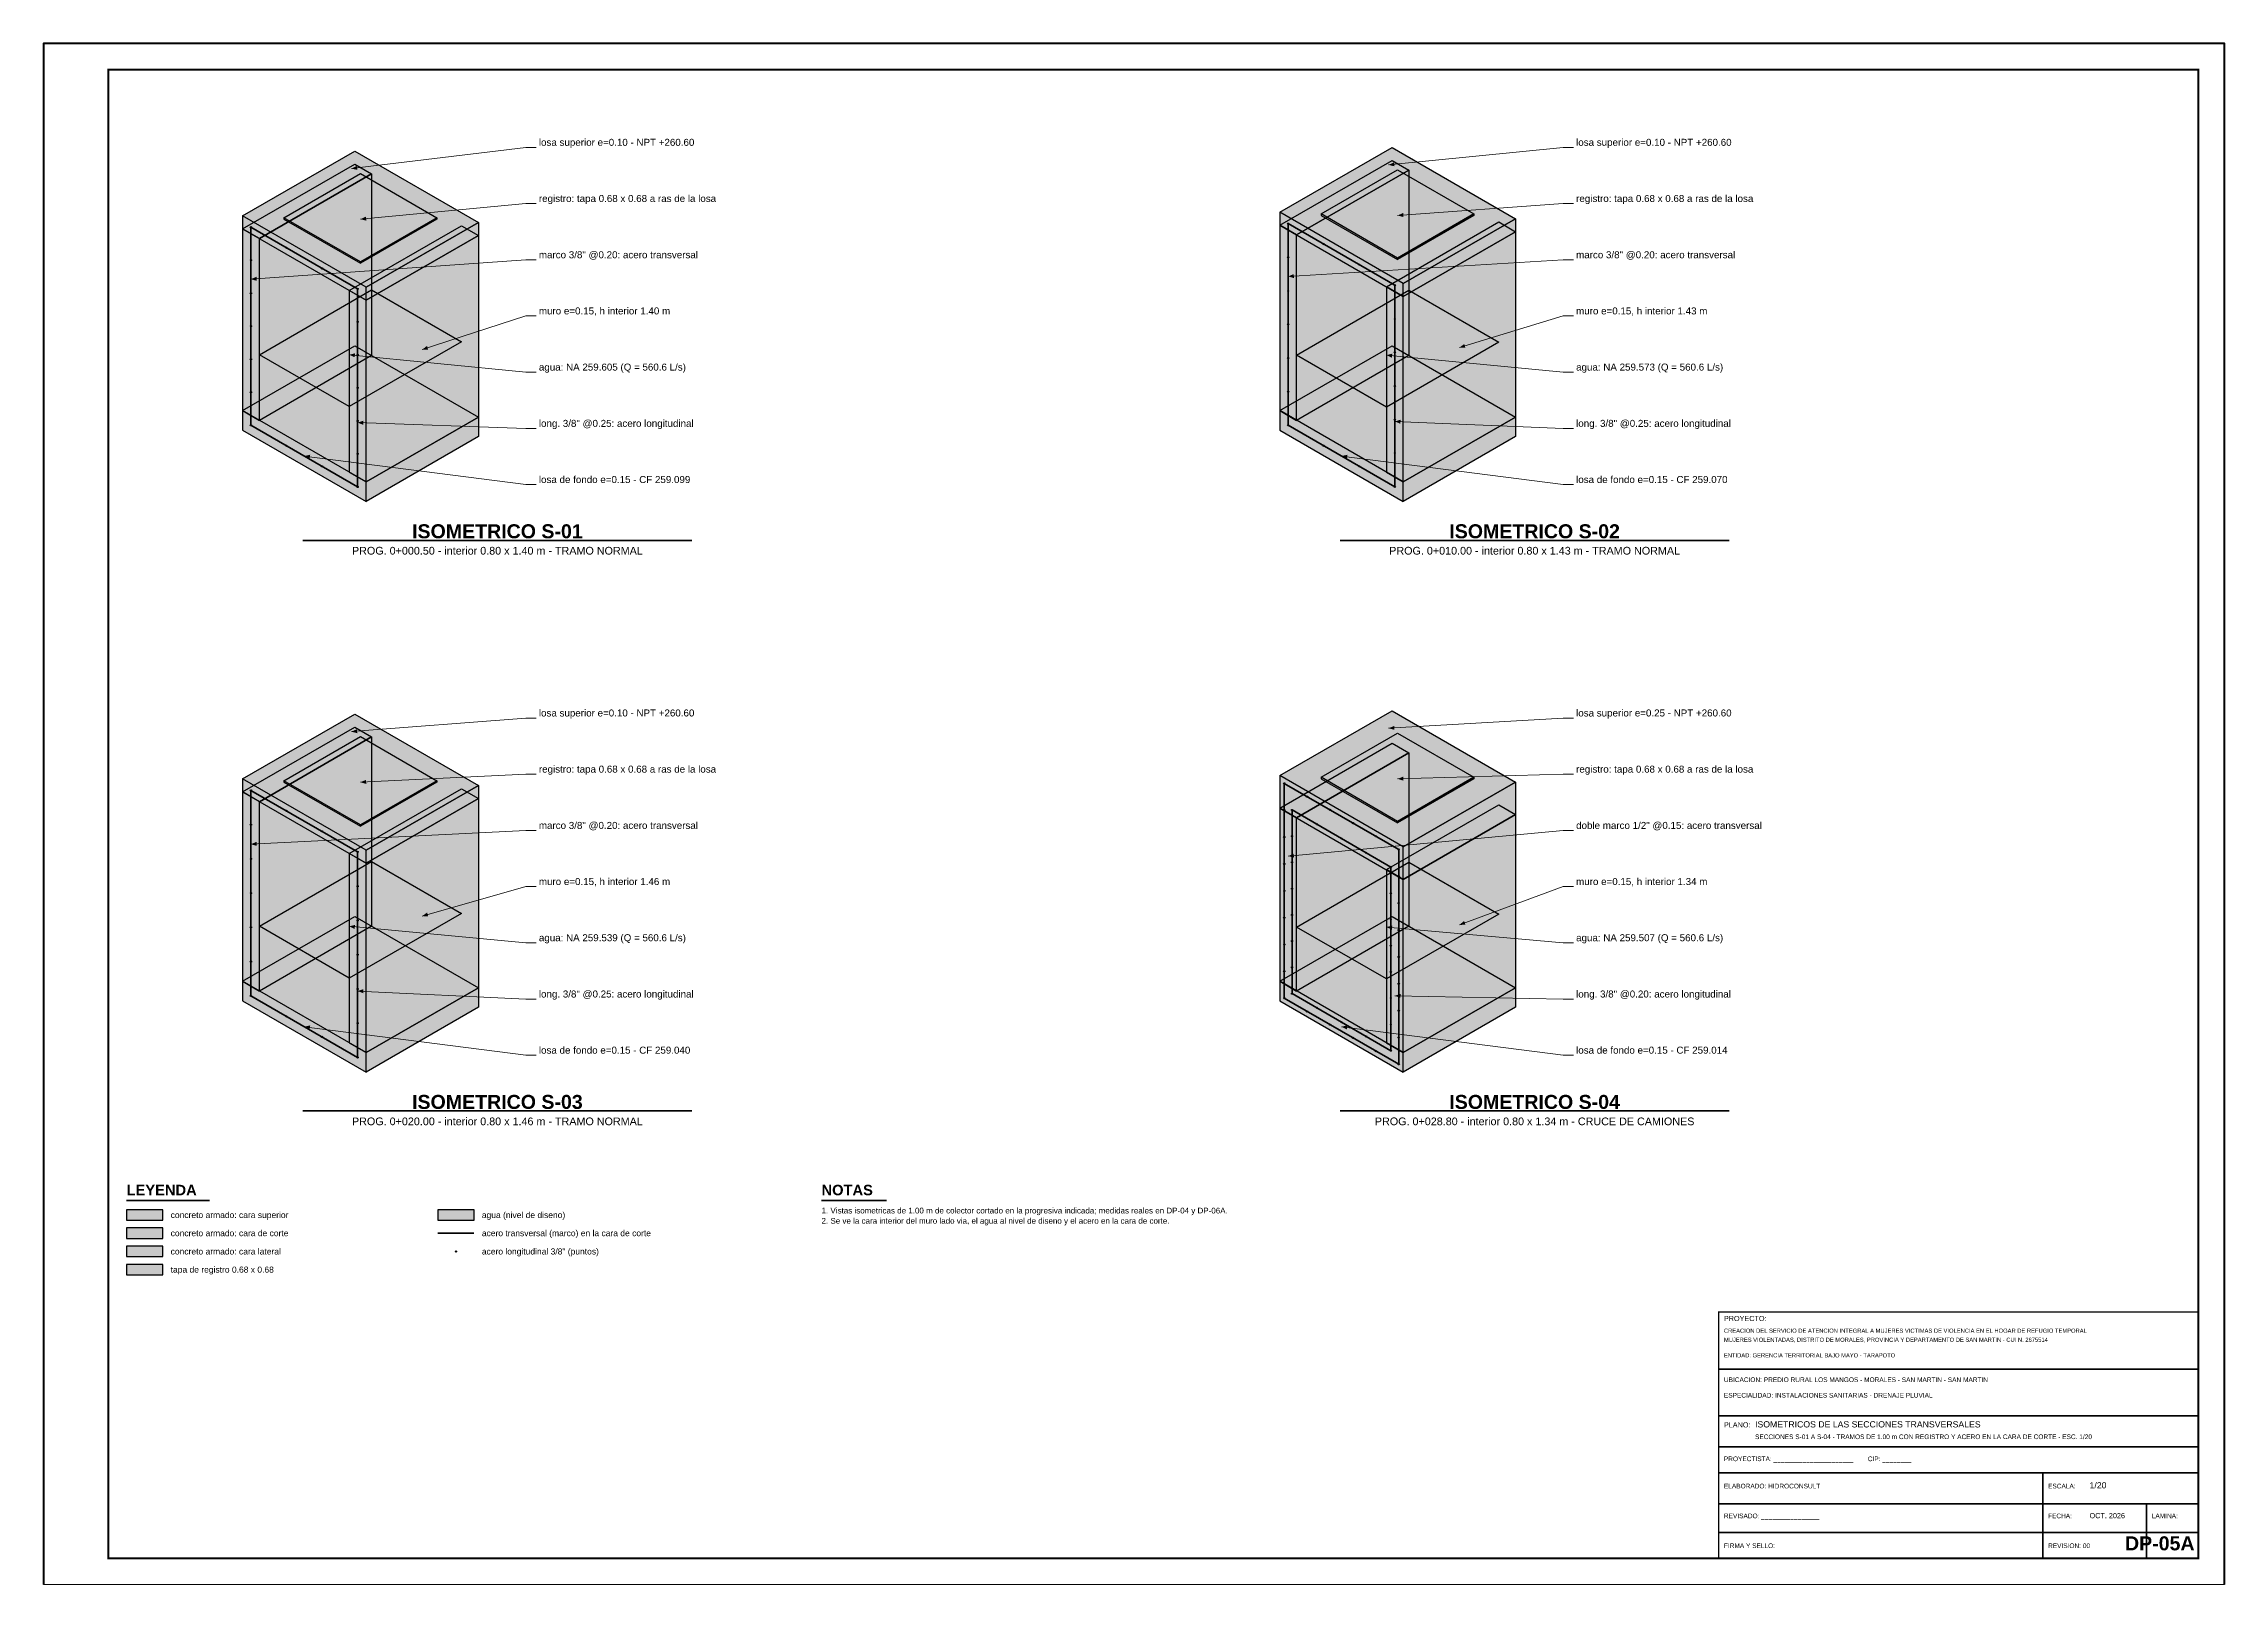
# Paper-space layout 'DP-05A' of a CAD drawing. Header units: metres, sheet in millimetres. Extents: x 0 to 841, y 0 to 594.
# The model-space entities are those that its viewports show. They can reach past a viewport. Long polylines and large blocks are cut down to what shows.
import ezdxf
from ezdxf.enums import TextEntityAlignment as Align

# ---------------------------------------------------------------- set-up
doc = ezdxf.new("R2010")
doc.units = ezdxf.units.M
doc.header["$LTSCALE"] = 0.25
for name, color, linetype, lineweight in [('ACERO', 1, 'CONTINUOUS', 35), ('LLAMADAS', 30, 'CONTINUOUS', 18), ('MARCO', 7, 'CONTINUOUS', 50), ('ROTULO', 7, 'CONTINUOUS', 35), ('TITULOS', 160, 'CONTINUOUS', 35)]:
    doc.layers.add(name, color=color, linetype=linetype, lineweight=lineweight)
for name, color, linetype in [('ACERO-PUNTOS', 5, 'CONTINUOUS'), ('ISO-ARISTAS', 8, 'CONTINUOUS'), ('LEYENDA', 7, 'CONTINUOUS'), ('ROTULO-TEXTO', 7, 'CONTINUOUS'), ('TEXTOS', 7, 'CONTINUOUS'), ('TEXTOS-NOTAS', 7, 'CONTINUOUS')]:
    doc.layers.add(name, color=color, linetype=linetype)
for name, color, linetype, true_color in [('ISO-AGUA', 150, 'CONTINUOUS', 0x82bef0), ('ISO-CONCRETO-LAT1', 253, 'CONTINUOUS', 0xcecece), ('ISO-CONCRETO-LAT2', 252, 'CONTINUOUS', 0xb2b2b2), ('ISO-CONCRETO-SUP', 254, 'CONTINUOUS', 0xe8e8e8), ('ISO-TAPA', 255, 'CONTINUOUS', 0xf8f4e6)]:
    doc.layers.add(name, color=color, linetype=linetype, true_color=true_color)
doc.styles.get("Standard").update_dxf_attribs({"font": 'arial.ttf'})
doc.styles.add('TITULOS', font='arialbd.ttf')

# ---------------------------------------------------------------- blocks, each defined once
blk = doc.blocks.new('ACERO-38')
at = {"layer": 'ACERO-PUNTOS'}
h = blk.add_hatch(color=5, dxfattribs=at)
h.dxf.hatch_style = 1
h.paths.add_polyline_path([(-0.00475, 0, 1), (0.00475, 0, 1)])
at = {"layer": 'ACERO-PUNTOS', "color": 5}
blk.add_circle((0, 0), 0.00475, dxfattribs=at)

msp = doc.modelspace()

# ---------------------------------------------------------------- hatches: boundary and pattern name
at = {"layer": 'ISO-AGUA', "true_color": 0x82bef0}
h = msp.add_hatch(color=7, dxfattribs=at)
h.dxf.hatch_style = 1
h.paths.add_polyline_path([(349114.02, 9281642.598), (349114.3, 9281642.598), (349114.3, 9281642.678), (349114.02, 9281642.678)])
at = {"layer": 'ISO-CONCRETO-LAT1', "true_color": 0xcecece}
h = msp.add_hatch(color=7, dxfattribs=at)
h.dxf.hatch_style = 1
h.paths.add_polyline_path([(349111.62, 9281642.458), (349111.9, 9281642.458), (349111.9, 9281642.538), (349111.62, 9281642.538)])
at = {"layer": 'ISO-CONCRETO-LAT2', "true_color": 0xb2b2b2}
h = msp.add_hatch(color=7, dxfattribs=at)
h.dxf.hatch_style = 1
h.paths.add_polyline_path([(349111.62, 9281642.317), (349111.9, 9281642.317), (349111.9, 9281642.397), (349111.62, 9281642.397)])
at = {"layer": 'ISO-CONCRETO-SUP', "true_color": 0xe8e8e8}
h = msp.add_hatch(color=7, dxfattribs=at)
h.dxf.hatch_style = 1
h.paths.add_polyline_path([(349111.62, 9281642.598), (349111.9, 9281642.598), (349111.9, 9281642.678), (349111.62, 9281642.678)])
at = {"layer": 'ISO-TAPA', "true_color": 0xf8f4e6}
h = msp.add_hatch(color=7, dxfattribs=at)
h.dxf.hatch_style = 1
h.paths.add_polyline_path([(349111.62, 9281642.177), (349111.9, 9281642.177), (349111.9, 9281642.257), (349111.62, 9281642.257)])

# ---------------------------------------------------------------- linework, layer by layer
at = {"layer": 'ACERO'}
for points in [[(349112.579, 9281648.727), (349113.402, 9281648.252), (349113.402, 9281649.779), (349112.579, 9281650.254)], [(349120.579, 9281648.727), (349121.402, 9281648.252), (349121.402, 9281649.807), (349120.579, 9281650.282)], [(349112.579, 9281644.327), (349113.402, 9281643.852), (349113.402, 9281645.438), (349112.579, 9281645.912)], [(349120.549, 9281644.31), (349121.432, 9281643.8), (349121.432, 9281645.456), (349120.549, 9281645.966)], [(349120.609, 9281644.345), (349121.371, 9281643.905), (349121.371, 9281645.321), (349120.609, 9281645.761)]]:
    msp.add_lwpolyline(points, close=True, dxfattribs=at)
at = {"layer": 'ACERO', "const_width": 0.014}
msp.add_lwpolyline([(349114.02, 9281642.498), (349114.3, 9281642.498)], dxfattribs=at)
at = {"layer": 'ISO-AGUA'}
msp.add_lwpolyline([(349114.02, 9281642.598), (349114.3, 9281642.598), (349114.3, 9281642.678), (349114.02, 9281642.678)], close=True, dxfattribs=at)
at = {"layer": 'ISO-AGUA', "true_color": 0x82bef0}
for points in [[(349113.51, 9281649.771), (349114.203, 9281649.371), (349112.644, 9281649.271), (349113.337, 9281648.871)], [(349121.51, 9281649.768), (349122.203, 9281649.368), (349120.644, 9281649.268), (349121.337, 9281648.868)], [(349113.51, 9281645.364), (349114.203, 9281644.964), (349112.644, 9281644.864), (349113.337, 9281644.464)], [(349121.51, 9281645.358), (349122.203, 9281644.958), (349120.644, 9281644.858), (349121.337, 9281644.458)]]:
    msp.add_solid(points, dxfattribs=at)
at = {"layer": 'ISO-ARISTAS'}
for points in [[(349113.38, 9281650.841), (349114.333, 9281650.292), (349113.467, 9281649.792), (349112.514, 9281650.341)], [(349121.38, 9281650.87), (349122.333, 9281650.32), (349121.467, 9281649.82), (349120.514, 9281650.37)], [(349121.38, 9281650.77), (349121.51, 9281650.695), (349120.644, 9281650.195), (349120.514, 9281650.27)], [(349113.38, 9281650.741), (349113.51, 9281650.667), (349112.644, 9281650.167), (349112.514, 9281650.241)], [(349113.51, 9281649.265), (349112.644, 9281648.765), (349112.644, 9281650.167), (349113.51, 9281650.667)], [(349113.51, 9281649.265), (349112.644, 9281648.765), (349112.644, 9281650.167), (349113.51, 9281650.667)], [(349113.423, 9281650.668), (349114.012, 9281650.328), (349113.423, 9281649.988), (349112.834, 9281650.328)], [(349121.51, 9281649.265), (349120.644, 9281648.765), (349120.644, 9281650.195), (349121.51, 9281650.695)], [(349121.51, 9281649.265), (349120.644, 9281648.765), (349120.644, 9281650.195), (349121.51, 9281650.695)], [(349121.423, 9281650.697), (349122.012, 9281650.357), (349121.423, 9281650.017), (349120.834, 9281650.357)], [(349112.514, 9281650.241), (349113.467, 9281649.691), (349113.467, 9281649.792), (349112.514, 9281650.341)], [(349112.834, 9281650.316), (349113.423, 9281649.976), (349113.423, 9281649.988), (349112.834, 9281650.328)], [(349114.203, 9281650.266), (349114.333, 9281650.191), (349113.467, 9281649.691), (349113.337, 9281649.766)], [(349114.012, 9281650.316), (349113.423, 9281649.976), (349113.423, 9281649.988), (349114.012, 9281650.328)], [(349114.333, 9281650.191), (349113.467, 9281649.691), (349113.467, 9281649.792), (349114.333, 9281650.292)], [(349120.514, 9281650.27), (349121.467, 9281649.72), (349121.467, 9281649.82), (349120.514, 9281650.37)], [(349120.514, 9281648.84), (349120.644, 9281648.765), (349120.644, 9281650.195), (349120.514, 9281650.27)], [(349120.834, 9281650.345), (349121.423, 9281650.005), (349121.423, 9281650.017), (349120.834, 9281650.357)], [(349122.203, 9281650.295), (349122.333, 9281650.22), (349121.467, 9281649.72), (349121.337, 9281649.795)], [(349122.012, 9281650.345), (349121.423, 9281650.005), (349121.423, 9281650.017), (349122.012, 9281650.357)], [(349122.333, 9281650.22), (349121.467, 9281649.72), (349121.467, 9281649.82), (349122.333, 9281650.32)], [(349112.514, 9281648.84), (349112.644, 9281648.765), (349112.644, 9281650.167), (349112.514, 9281650.241)], [(349114.333, 9281648.79), (349113.467, 9281648.29), (349113.467, 9281649.691), (349114.333, 9281650.191)], [(349122.333, 9281648.79), (349121.467, 9281648.29), (349121.467, 9281649.72), (349122.333, 9281650.22)], [(349113.51, 9281649.771), (349114.203, 9281649.371), (349113.337, 9281648.871), (349112.644, 9281649.271)], [(349113.337, 9281648.365), (349113.467, 9281648.29), (349113.467, 9281649.691), (349113.337, 9281649.766)], [(349121.51, 9281649.768), (349122.203, 9281649.368), (349121.337, 9281648.868), (349120.644, 9281649.268)], [(349121.337, 9281648.365), (349121.467, 9281648.29), (349121.467, 9281649.72), (349121.337, 9281649.795)], [(349113.38, 9281649.34), (349114.333, 9281648.79), (349113.467, 9281648.29), (349112.514, 9281648.84)], [(349121.38, 9281649.34), (349122.333, 9281648.79), (349121.467, 9281648.29), (349120.514, 9281648.84)], [(349112.514, 9281648.69), (349113.467, 9281648.14), (349113.467, 9281648.29), (349112.514, 9281648.84)], [(349114.333, 9281648.64), (349113.467, 9281648.14), (349113.467, 9281648.29), (349114.333, 9281648.79)], [(349120.514, 9281648.69), (349121.467, 9281648.14), (349121.467, 9281648.29), (349120.514, 9281648.84)], [(349122.333, 9281648.64), (349121.467, 9281648.14), (349121.467, 9281648.29), (349122.333, 9281648.79)], [(349113.38, 9281646.5), (349114.333, 9281645.95), (349113.467, 9281645.45), (349112.514, 9281646)], [(349113.38, 9281646.4), (349113.51, 9281646.325), (349112.644, 9281645.825), (349112.514, 9281645.9)], [(349121.38, 9281646.526), (349122.333, 9281645.976), (349121.467, 9281645.476), (349120.514, 9281646.026)], [(349113.51, 9281644.865), (349112.644, 9281644.365), (349112.644, 9281645.825), (349113.51, 9281646.325)], [(349113.51, 9281644.865), (349112.644, 9281644.365), (349112.644, 9281645.825), (349113.51, 9281646.325)], [(349113.423, 9281646.327), (349114.012, 9281645.987), (349113.423, 9281645.647), (349112.834, 9281645.987)], [(349121.38, 9281646.276), (349121.51, 9281646.201), (349120.644, 9281645.701), (349120.514, 9281645.776)], [(349121.423, 9281646.353), (349122.012, 9281646.013), (349121.423, 9281645.673), (349120.834, 9281646.013)], [(349121.51, 9281644.865), (349120.644, 9281644.365), (349120.644, 9281645.701), (349121.51, 9281646.201)], [(349121.51, 9281644.865), (349120.644, 9281644.365), (349120.644, 9281645.701), (349121.51, 9281646.201)], [(349112.514, 9281645.9), (349113.467, 9281645.35), (349113.467, 9281645.45), (349112.514, 9281646)], [(349112.514, 9281644.44), (349112.644, 9281644.365), (349112.644, 9281645.825), (349112.514, 9281645.9)], [(349112.834, 9281645.975), (349113.423, 9281645.635), (349113.423, 9281645.647), (349112.834, 9281645.987)], [(349114.203, 9281645.925), (349114.333, 9281645.85), (349113.467, 9281645.35), (349113.337, 9281645.425)], [(349114.012, 9281645.975), (349113.423, 9281645.635), (349113.423, 9281645.647), (349114.012, 9281645.987)], [(349114.333, 9281645.85), (349113.467, 9281645.35), (349113.467, 9281645.45), (349114.333, 9281645.95)], [(349120.514, 9281645.776), (349121.467, 9281645.226), (349121.467, 9281645.476), (349120.514, 9281646.026)], [(349120.834, 9281646.001), (349121.423, 9281645.661), (349121.423, 9281645.673), (349120.834, 9281646.013)], [(349122.012, 9281646.001), (349121.423, 9281645.661), (349121.423, 9281645.673), (349122.012, 9281646.013)], [(349122.333, 9281645.726), (349121.467, 9281645.226), (349121.467, 9281645.476), (349122.333, 9281645.976)], [(349114.333, 9281644.39), (349113.467, 9281643.89), (349113.467, 9281645.35), (349114.333, 9281645.85)], [(349120.514, 9281644.44), (349120.644, 9281644.365), (349120.644, 9281645.701), (349120.514, 9281645.776)], [(349122.203, 9281645.801), (349122.333, 9281645.726), (349121.467, 9281645.226), (349121.337, 9281645.301)], [(349122.333, 9281644.39), (349121.467, 9281643.89), (349121.467, 9281645.226), (349122.333, 9281645.726)], [(349113.337, 9281643.965), (349113.467, 9281643.89), (349113.467, 9281645.35), (349113.337, 9281645.425)], [(349113.51, 9281645.364), (349114.203, 9281644.964), (349113.337, 9281644.464), (349112.644, 9281644.864)], [(349121.51, 9281645.358), (349122.203, 9281644.958), (349121.337, 9281644.458), (349120.644, 9281644.858)], [(349121.337, 9281643.965), (349121.467, 9281643.89), (349121.467, 9281645.226), (349121.337, 9281645.301)], [(349113.38, 9281644.94), (349114.333, 9281644.39), (349113.467, 9281643.89), (349112.514, 9281644.44)], [(349121.38, 9281644.94), (349122.333, 9281644.39), (349121.467, 9281643.89), (349120.514, 9281644.44)], [(349112.514, 9281644.29), (349113.467, 9281643.74), (349113.467, 9281643.89), (349112.514, 9281644.44)], [(349114.333, 9281644.24), (349113.467, 9281643.74), (349113.467, 9281643.89), (349114.333, 9281644.39)], [(349120.514, 9281644.29), (349121.467, 9281643.74), (349121.467, 9281643.89), (349120.514, 9281644.44)], [(349122.333, 9281644.24), (349121.467, 9281643.74), (349121.467, 9281643.89), (349122.333, 9281644.39)]]:
    msp.add_lwpolyline(points, close=True, dxfattribs=at)
at = {"layer": 'ISO-CONCRETO-LAT1'}
msp.add_lwpolyline([(349111.62, 9281642.458), (349111.9, 9281642.458), (349111.9, 9281642.538), (349111.62, 9281642.538)], close=True, dxfattribs=at)
at = {"layer": 'ISO-CONCRETO-LAT1', "true_color": 0xcecece}
for points in [[(349112.514, 9281650.241), (349113.467, 9281649.691), (349112.514, 9281650.341), (349113.467, 9281649.792)], [(349120.514, 9281650.27), (349121.467, 9281649.72), (349120.514, 9281650.37), (349121.467, 9281649.82)], [(349120.514, 9281648.84), (349120.644, 9281648.765), (349120.514, 9281650.27), (349120.644, 9281650.195)], [(349112.514, 9281648.84), (349112.644, 9281648.765), (349112.514, 9281650.241), (349112.644, 9281650.167)], [(349113.337, 9281648.365), (349113.467, 9281648.29), (349113.337, 9281649.766), (349113.467, 9281649.691)], [(349121.337, 9281648.365), (349121.467, 9281648.29), (349121.337, 9281649.795), (349121.467, 9281649.72)], [(349112.514, 9281648.69), (349113.467, 9281648.14), (349112.514, 9281648.84), (349113.467, 9281648.29)], [(349120.514, 9281648.69), (349121.467, 9281648.14), (349120.514, 9281648.84), (349121.467, 9281648.29)], [(349112.514, 9281645.9), (349113.467, 9281645.35), (349112.514, 9281646), (349113.467, 9281645.45)], [(349112.514, 9281644.44), (349112.644, 9281644.365), (349112.514, 9281645.9), (349112.644, 9281645.825)], [(349120.514, 9281645.776), (349121.467, 9281645.226), (349120.514, 9281646.026), (349121.467, 9281645.476)], [(349120.514, 9281644.44), (349120.644, 9281644.365), (349120.514, 9281645.776), (349120.644, 9281645.701)], [(349113.337, 9281643.965), (349113.467, 9281643.89), (349113.337, 9281645.425), (349113.467, 9281645.35)], [(349121.337, 9281643.965), (349121.467, 9281643.89), (349121.337, 9281645.301), (349121.467, 9281645.226)], [(349112.514, 9281644.29), (349113.467, 9281643.74), (349112.514, 9281644.44), (349113.467, 9281643.89)], [(349120.514, 9281644.29), (349121.467, 9281643.74), (349120.514, 9281644.44), (349121.467, 9281643.89)]]:
    msp.add_solid(points, dxfattribs=at)
at = {"layer": 'ISO-CONCRETO-LAT2'}
msp.add_lwpolyline([(349111.62, 9281642.317), (349111.9, 9281642.317), (349111.9, 9281642.397), (349111.62, 9281642.397)], close=True, dxfattribs=at)
at = {"layer": 'ISO-CONCRETO-LAT2', "true_color": 0xb2b2b2}
for points in [[(349113.51, 9281649.265), (349112.644, 9281648.765), (349113.51, 9281650.667), (349112.644, 9281650.167)], [(349113.51, 9281649.265), (349112.644, 9281648.765), (349113.51, 9281650.667), (349112.644, 9281650.167)], [(349121.51, 9281649.265), (349120.644, 9281648.765), (349121.51, 9281650.695), (349120.644, 9281650.195)], [(349121.51, 9281649.265), (349120.644, 9281648.765), (349121.51, 9281650.695), (349120.644, 9281650.195)], [(349114.333, 9281650.191), (349113.467, 9281649.691), (349114.333, 9281650.292), (349113.467, 9281649.792)], [(349122.333, 9281650.22), (349121.467, 9281649.72), (349122.333, 9281650.32), (349121.467, 9281649.82)], [(349114.333, 9281648.79), (349113.467, 9281648.29), (349114.333, 9281650.191), (349113.467, 9281649.691)], [(349122.333, 9281648.79), (349121.467, 9281648.29), (349122.333, 9281650.22), (349121.467, 9281649.72)], [(349114.333, 9281648.64), (349113.467, 9281648.14), (349114.333, 9281648.79), (349113.467, 9281648.29)], [(349122.333, 9281648.64), (349121.467, 9281648.14), (349122.333, 9281648.79), (349121.467, 9281648.29)], [(349113.51, 9281644.865), (349112.644, 9281644.365), (349113.51, 9281646.325), (349112.644, 9281645.825)], [(349113.51, 9281644.865), (349112.644, 9281644.365), (349113.51, 9281646.325), (349112.644, 9281645.825)], [(349121.51, 9281644.865), (349120.644, 9281644.365), (349121.51, 9281646.201), (349120.644, 9281645.701)], [(349121.51, 9281644.865), (349120.644, 9281644.365), (349121.51, 9281646.201), (349120.644, 9281645.701)], [(349114.333, 9281645.85), (349113.467, 9281645.35), (349114.333, 9281645.95), (349113.467, 9281645.45)], [(349122.333, 9281645.726), (349121.467, 9281645.226), (349122.333, 9281645.976), (349121.467, 9281645.476)], [(349114.333, 9281644.39), (349113.467, 9281643.89), (349114.333, 9281645.85), (349113.467, 9281645.35)], [(349122.333, 9281644.39), (349121.467, 9281643.89), (349122.333, 9281645.726), (349121.467, 9281645.226)], [(349114.333, 9281644.24), (349113.467, 9281643.74), (349114.333, 9281644.39), (349113.467, 9281643.89)], [(349122.333, 9281644.24), (349121.467, 9281643.74), (349122.333, 9281644.39), (349121.467, 9281643.89)]]:
    msp.add_solid(points, dxfattribs=at)
at = {"layer": 'ISO-CONCRETO-SUP'}
msp.add_lwpolyline([(349111.62, 9281642.598), (349111.9, 9281642.598), (349111.9, 9281642.678), (349111.62, 9281642.678)], close=True, dxfattribs=at)
at = {"layer": 'ISO-CONCRETO-SUP', "true_color": 0xe8e8e8}
for points in [[(349113.38, 9281650.841), (349114.333, 9281650.292), (349112.514, 9281650.341), (349113.467, 9281649.792)], [(349121.38, 9281650.87), (349122.333, 9281650.32), (349120.514, 9281650.37), (349121.467, 9281649.82)], [(349121.38, 9281650.77), (349121.51, 9281650.695), (349120.514, 9281650.27), (349120.644, 9281650.195)], [(349113.38, 9281650.741), (349113.51, 9281650.667), (349112.514, 9281650.241), (349112.644, 9281650.167)], [(349114.203, 9281650.266), (349114.333, 9281650.191), (349113.337, 9281649.766), (349113.467, 9281649.691)], [(349122.203, 9281650.295), (349122.333, 9281650.22), (349121.337, 9281649.795), (349121.467, 9281649.72)], [(349113.38, 9281649.34), (349114.333, 9281648.79), (349112.514, 9281648.84), (349113.467, 9281648.29)], [(349121.38, 9281649.34), (349122.333, 9281648.79), (349120.514, 9281648.84), (349121.467, 9281648.29)], [(349113.38, 9281646.5), (349114.333, 9281645.95), (349112.514, 9281646), (349113.467, 9281645.45)], [(349113.38, 9281646.4), (349113.51, 9281646.325), (349112.514, 9281645.9), (349112.644, 9281645.825)], [(349121.38, 9281646.526), (349122.333, 9281645.976), (349120.514, 9281646.026), (349121.467, 9281645.476)], [(349121.38, 9281646.276), (349121.51, 9281646.201), (349120.514, 9281645.776), (349120.644, 9281645.701)], [(349114.203, 9281645.925), (349114.333, 9281645.85), (349113.337, 9281645.425), (349113.467, 9281645.35)], [(349122.203, 9281645.801), (349122.333, 9281645.726), (349121.337, 9281645.301), (349121.467, 9281645.226)], [(349113.38, 9281644.94), (349114.333, 9281644.39), (349112.514, 9281644.44), (349113.467, 9281643.89)], [(349121.38, 9281644.94), (349122.333, 9281644.39), (349120.514, 9281644.44), (349121.467, 9281643.89)]]:
    msp.add_solid(points, dxfattribs=at)
at = {"layer": 'ISO-TAPA'}
msp.add_lwpolyline([(349111.62, 9281642.177), (349111.9, 9281642.177), (349111.9, 9281642.257), (349111.62, 9281642.257)], close=True, dxfattribs=at)
at = {"layer": 'ISO-TAPA', "true_color": 0xf8f4e6}
for points in [[(349113.423, 9281650.668), (349114.012, 9281650.328), (349112.834, 9281650.328), (349113.423, 9281649.988)], [(349121.423, 9281650.697), (349122.012, 9281650.357), (349120.834, 9281650.357), (349121.423, 9281650.017)], [(349112.834, 9281650.316), (349113.423, 9281649.976), (349112.834, 9281650.328), (349113.423, 9281649.988)], [(349114.012, 9281650.316), (349113.423, 9281649.976), (349114.012, 9281650.328), (349113.423, 9281649.988)], [(349120.834, 9281650.345), (349121.423, 9281650.005), (349120.834, 9281650.357), (349121.423, 9281650.017)], [(349122.012, 9281650.345), (349121.423, 9281650.005), (349122.012, 9281650.357), (349121.423, 9281650.017)], [(349113.423, 9281646.327), (349114.012, 9281645.987), (349112.834, 9281645.987), (349113.423, 9281645.647)], [(349121.423, 9281646.353), (349122.012, 9281646.013), (349120.834, 9281646.013), (349121.423, 9281645.673)], [(349112.834, 9281645.975), (349113.423, 9281645.635), (349112.834, 9281645.987), (349113.423, 9281645.647)], [(349114.012, 9281645.975), (349113.423, 9281645.635), (349114.012, 9281645.987), (349113.423, 9281645.647)], [(349120.834, 9281646.001), (349121.423, 9281645.661), (349120.834, 9281646.013), (349121.423, 9281645.673)], [(349122.012, 9281646.001), (349121.423, 9281645.661), (349122.012, 9281646.013), (349121.423, 9281645.673)]]:
    msp.add_solid(points, dxfattribs=at)
at = {"layer": 'LLAMADAS'}
for p, q in [((349114.7, 9281650.87), (349113.354, 9281650.706)), ((349114.78, 9281650.87), (349114.7, 9281650.87)), ((349122.7, 9281650.87), (349121.354, 9281650.735)), ((349122.78, 9281650.87), (349122.7, 9281650.87)), ((349114.7, 9281650.437), (349113.423, 9281650.316)), ((349114.78, 9281650.437), (349114.7, 9281650.437)), ((349122.7, 9281650.437), (349121.423, 9281650.345)), ((349122.78, 9281650.437), (349122.7, 9281650.437)), ((349114.7, 9281650.003), (349112.579, 9281649.854)), ((349114.78, 9281650.003), (349114.7, 9281650.003)), ((349122.7, 9281650.003), (349120.579, 9281649.875)), ((349122.78, 9281650.003), (349122.7, 9281650.003)), ((349114.7, 9281649.57), (349113.9, 9281649.311)), ((349114.78, 9281649.57), (349114.7, 9281649.57)), ((349122.7, 9281649.57), (349121.9, 9281649.326)), ((349122.78, 9281649.57), (349122.7, 9281649.57)), ((349114.7, 9281649.137), (349113.337, 9281649.271)), ((349122.7, 9281649.137), (349121.337, 9281649.268)), ((349114.78, 9281649.137), (349114.7, 9281649.137)), ((349122.78, 9281649.137), (349122.7, 9281649.137)), ((349114.7, 9281648.703), (349113.402, 9281648.748)), ((349122.7, 9281648.703), (349121.402, 9281648.757)), ((349114.78, 9281648.703), (349114.7, 9281648.703)), ((349122.78, 9281648.703), (349122.7, 9281648.703)), ((349114.7, 9281648.27), (349112.99, 9281648.49)), ((349122.7, 9281648.27), (349120.99, 9281648.49)), ((349114.78, 9281648.27), (349114.7, 9281648.27)), ((349122.78, 9281648.27), (349122.7, 9281648.27)), ((349114.7, 9281646.47), (349113.354, 9281646.365)), ((349114.78, 9281646.47), (349114.7, 9281646.47)), ((349122.7, 9281646.47), (349121.354, 9281646.391)), ((349122.78, 9281646.47), (349122.7, 9281646.47)), ((349114.7, 9281646.037), (349113.423, 9281645.975)), ((349114.78, 9281646.037), (349114.7, 9281646.037)), ((349122.7, 9281646.037), (349121.423, 9281646.001)), ((349122.78, 9281646.037), (349122.7, 9281646.037)), ((349114.7, 9281645.603), (349112.579, 9281645.497)), ((349114.78, 9281645.603), (349114.7, 9281645.603)), ((349122.7, 9281645.603), (349120.579, 9281645.405)), ((349122.78, 9281645.603), (349122.7, 9281645.603)), ((349114.7, 9281645.17), (349113.9, 9281644.943)), ((349114.78, 9281645.17), (349114.7, 9281645.17)), ((349122.7, 9281645.17), (349121.9, 9281644.875)), ((349122.78, 9281645.17), (349122.7, 9281645.17)), ((349114.7, 9281644.737), (349113.337, 9281644.864)), ((349114.78, 9281644.737), (349114.7, 9281644.737)), ((349122.7, 9281644.737), (349121.337, 9281644.858)), ((349122.78, 9281644.737), (349122.7, 9281644.737)), ((349114.7, 9281644.303), (349113.402, 9281644.365)), ((349114.78, 9281644.303), (349114.7, 9281644.303)), ((349122.7, 9281644.303), (349121.402, 9281644.328)), ((349122.78, 9281644.303), (349122.7, 9281644.303)), ((349114.7, 9281643.87), (349112.99, 9281644.09)), ((349122.7, 9281643.87), (349120.99, 9281644.09)), ((349114.78, 9281643.87), (349114.7, 9281643.87)), ((349122.78, 9281643.87), (349122.7, 9281643.87))]:
    msp.add_line(p, q, dxfattribs=at)
for points in [[(349121.354, 9281650.735), (349121.399, 9281650.724), (349121.396, 9281650.755)], [(349113.354, 9281650.706), (349113.4, 9281650.697), (349113.396, 9281650.727)], [(349113.423, 9281650.316), (349113.469, 9281650.305), (349113.466, 9281650.336)], [(349121.423, 9281650.345), (349121.468, 9281650.333), (349121.466, 9281650.364)], [(349112.579, 9281649.854), (349112.624, 9281649.841), (349112.622, 9281649.872)], [(349120.579, 9281649.875), (349120.624, 9281649.862), (349120.622, 9281649.893)], [(349113.337, 9281649.271), (349113.379, 9281649.252), (349113.382, 9281649.282)], [(349113.9, 9281649.311), (349113.946, 9281649.31), (349113.937, 9281649.339)], [(349121.337, 9281649.268), (349121.379, 9281649.248), (349121.382, 9281649.279)], [(349121.9, 9281649.326), (349121.946, 9281649.325), (349121.937, 9281649.354)], [(349113.402, 9281648.748), (349113.445, 9281648.731), (349113.446, 9281648.762)], [(349121.402, 9281648.757), (349121.445, 9281648.739), (349121.446, 9281648.77)], [(349112.99, 9281648.49), (349113.032, 9281648.469), (349113.036, 9281648.5)], [(349120.99, 9281648.49), (349121.032, 9281648.469), (349121.036, 9281648.5)], [(349113.354, 9281646.365), (349113.399, 9281646.353), (349113.397, 9281646.384)], [(349121.354, 9281646.391), (349121.399, 9281646.379), (349121.397, 9281646.409)], [(349113.423, 9281645.975), (349113.468, 9281645.962), (349113.467, 9281645.993)], [(349121.423, 9281646.001), (349121.468, 9281645.987), (349121.467, 9281646.018)], [(349112.579, 9281645.497), (349112.624, 9281645.484), (349112.622, 9281645.515)], [(349120.579, 9281645.405), (349120.624, 9281645.394), (349120.621, 9281645.424)], [(349113.337, 9281644.864), (349113.379, 9281644.844), (349113.382, 9281644.875)], [(349113.9, 9281644.943), (349113.946, 9281644.94), (349113.938, 9281644.97)], [(349121.337, 9281644.858), (349121.379, 9281644.839), (349121.382, 9281644.87)], [(349121.9, 9281644.875), (349121.946, 9281644.876), (349121.936, 9281644.905)], [(349113.402, 9281644.365), (349113.445, 9281644.348), (349113.446, 9281644.379)], [(349121.402, 9281644.328), (349121.445, 9281644.312), (349121.446, 9281644.343)], [(349112.99, 9281644.09), (349113.032, 9281644.069), (349113.036, 9281644.1)], [(349120.99, 9281644.09), (349121.032, 9281644.069), (349121.036, 9281644.1)]]:
    msp.add_solid(points, dxfattribs=at)
at = {"layer": 'MARCO'}
msp.add_lwpolyline([(349110.98, 9281639.79), (349127.8, 9281639.79), (349127.8, 9281651.67), (349110.98, 9281651.67)], close=True, dxfattribs=at)
at = {"layer": 'MARCO', "const_width": 0.016}
msp.add_lwpolyline([(349111.48, 9281639.99), (349127.6, 9281639.99), (349127.6, 9281651.47), (349111.48, 9281651.47)], close=True, dxfattribs=at)
at = {"layer": 'ROTULO'}
for p, q in [((349123.9, 9281641.45), (349127.6, 9281641.45)), ((349123.9, 9281641.09), (349127.6, 9281641.09)), ((349123.9, 9281640.85), (349127.6, 9281640.85)), ((349123.9, 9281640.65), (349127.6, 9281640.65)), ((349126.4, 9281640.65), (349126.4, 9281639.99)), ((349123.9, 9281640.41), (349127.6, 9281640.41)), ((349127.2, 9281640.41), (349127.2, 9281639.99)), ((349123.9, 9281640.19), (349127.6, 9281640.19))]:
    msp.add_line(p, q, dxfattribs=at)
at = {"layer": 'ROTULO', "const_width": 0.01}
msp.add_lwpolyline([(349123.9, 9281639.99), (349127.6, 9281639.99), (349127.6, 9281641.89), (349123.9, 9281641.89)], close=True, dxfattribs=at)
at = {"layer": 'TITULOS'}
for p, q in [((349112.98, 9281647.84), (349115.98, 9281647.84)), ((349120.98, 9281647.84), (349123.98, 9281647.84)), ((349112.98, 9281643.44), (349115.98, 9281643.44)), ((349120.98, 9281643.44), (349123.98, 9281643.44)), ((349111.62, 9281642.75), (349112.26, 9281642.75)), ((349116.98, 9281642.75), (349117.48, 9281642.75))]:
    msp.add_line(p, q, dxfattribs=at)

# ---------------------------------------------------------------- block references
for p in [(349112.579, 9281650.254), (349112.579, 9281650.254), (349120.579, 9281650.282), (349120.579, 9281650.282), (349112.853, 9281650.096), (349120.853, 9281650.124), (349112.579, 9281650), (349113.127, 9281649.937), (349120.579, 9281650.023), (349121.127, 9281649.966), (349112.579, 9281649.745), (349113.402, 9281649.779), (349113.402, 9281649.779), (349120.579, 9281649.764), (349121.402, 9281649.807), (349121.402, 9281649.807), (349112.579, 9281649.491), (349113.402, 9281649.525), (349120.579, 9281649.505), (349121.402, 9281649.548), (349112.579, 9281649.236), (349113.402, 9281649.27), (349120.579, 9281649.246), (349121.402, 9281649.289), (349112.579, 9281648.982), (349113.402, 9281649.016), (349120.579, 9281648.987), (349121.402, 9281649.03), (349112.579, 9281648.727), (349112.579, 9281648.727), (349113.402, 9281648.761), (349120.579, 9281648.727), (349120.579, 9281648.727), (349121.402, 9281648.771), (349112.853, 9281648.569), (349120.853, 9281648.569), (349113.127, 9281648.411), (349113.402, 9281648.507), (349121.127, 9281648.411), (349121.402, 9281648.512), (349113.402, 9281648.252), (349113.402, 9281648.252), (349121.402, 9281648.252), (349121.402, 9281648.252), (349112.579, 9281645.912), (349112.579, 9281645.912), (349120.549, 9281645.966), (349120.549, 9281645.966), (349112.853, 9281645.754), (349120.549, 9281645.759), (349120.609, 9281645.761), (349120.609, 9281645.761), (349120.725, 9281645.864), (349120.902, 9281645.762), (349112.579, 9281645.648), (349113.127, 9281645.596), (349120.549, 9281645.552), (349120.609, 9281645.559), (349120.8, 9281645.651), (349120.99, 9281645.541), (349121.079, 9281645.66), (349121.255, 9281645.558), (349112.579, 9281645.384), (349113.402, 9281645.438), (349113.402, 9281645.438), (349121.181, 9281645.431), (349121.432, 9281645.456), (349121.432, 9281645.456), (349120.549, 9281645.345), (349120.609, 9281645.357), (349121.371, 9281645.321), (349121.371, 9281645.321), (349121.432, 9281645.249), (349112.579, 9281645.12), (349113.402, 9281645.173), (349120.549, 9281645.138), (349120.609, 9281645.154), (349121.371, 9281645.119), (349121.432, 9281645.042), (349113.402, 9281644.909), (349120.549, 9281644.931), (349120.609, 9281644.952), (349121.371, 9281644.917), (349112.579, 9281644.856), (349120.549, 9281644.724), (349120.609, 9281644.75), (349121.371, 9281644.714), (349121.432, 9281644.835), (349112.579, 9281644.592), (349113.402, 9281644.645), (349120.609, 9281644.547), (349121.432, 9281644.628), (349113.402, 9281644.381), (349120.549, 9281644.517), (349121.371, 9281644.512), (349121.432, 9281644.421), (349112.579, 9281644.327), (349112.579, 9281644.327), (349120.549, 9281644.31), (349120.549, 9281644.31), (349120.609, 9281644.345), (349120.609, 9281644.345), (349120.725, 9281644.208), (349120.8, 9281644.235), (349121.371, 9281644.31), (349121.432, 9281644.214), (349112.853, 9281644.169), (349113.402, 9281644.117), (349120.902, 9281644.106), (349120.99, 9281644.125), (349121.371, 9281644.107), (349113.127, 9281644.011), (349113.402, 9281643.852), (349113.402, 9281643.852), (349121.079, 9281644.004), (349121.181, 9281644.015), (349121.255, 9281643.902), (349121.371, 9281643.905), (349121.371, 9281643.905), (349121.432, 9281644.007), (349121.432, 9281643.8), (349121.432, 9281643.8)]:
    msp.add_blockref('ACERO-38', p)
at = {"layer": 'ACERO-PUNTOS'}
msp.add_blockref('ACERO-38', (349114.16, 9281642.357), dxfattribs=at)

# ---------------------------------------------------------------- texts
at = {"layer": 'LEYENDA'}
for s, p in [('concreto armado: cara superior', (349111.96, 9281642.638)), ('concreto armado: cara de corte', (349111.96, 9281642.498)), ('agua (nivel de diseno)', (349114.36, 9281642.638)), ('acero transversal (marco) en la cara de corte', (349114.36, 9281642.498)), ('concreto armado: cara lateral', (349111.96, 9281642.357)), ('acero longitudinal 3/8" (puntos)', (349114.36, 9281642.357)), ('tapa de registro 0.68 x 0.68', (349111.96, 9281642.217))]:
    msp.add_text(s, height=0.0468, dxfattribs=at).set_placement(p, align=Align.MIDDLE_LEFT)
at = {"layer": 'ROTULO-TEXTO'}
for s, height, p in [('PROYECTO:', 0.04, (349123.94, 9281641.82)), ('CREACION DEL SERVICIO DE ATENCION INTEGRAL A MUJERES VICTIMAS DE VIOLENCIA EN EL HOGAR DE REFUGIO TEMPORAL', 0.032, (349123.94, 9281641.73)), ('MUJERES VIOLENTADAS, DISTRITO DE MORALES, PROVINCIA Y DEPARTAMENTO DE SAN MARTIN - CUI N. 2675514', 0.032, (349123.94, 9281641.66)), ('ENTIDAD: GERENCIA TERRITORIAL BAJO MAYO - TARAPOTO', 0.032, (349123.94, 9281641.54)), ('UBICACION: PREDIO RURAL LOS MANGOS - MORALES - SAN MARTIN - SAN MARTIN', 0.036, (349123.94, 9281641.35)), ('ESPECIALIDAD: INSTALACIONES SANITARIAS - DRENAJE PLUVIAL', 0.036, (349123.94, 9281641.23)), ('PLANO:', 0.04, (349123.94, 9281641)), ('ISOMETRICOS DE LAS SECCIONES TRANSVERSALES', 0.048, (349124.18, 9281641)), ('SECCIONES S-01 A S-04 - TRAMOS DE 1.00 m CON REGISTRO Y ACERO EN LA CARA DE CORTE - ESC. 1/20', 0.036, (349124.18, 9281640.91)), ('PROYECTISTA: ______________________        CIP: ________', 0.036, (349123.94, 9281640.74)), ('ELABORADO: HIDROCONSULT', 0.036, (349123.94, 9281640.53)), ('ESCALA:', 0.036, (349126.44, 9281640.53)), ('1/20', 0.048, (349126.76, 9281640.53)), ('REVISADO: ________________', 0.036, (349123.94, 9281640.3)), ('FECHA:', 0.036, (349126.44, 9281640.3)), ('OCT. 2026', 0.04, (349126.76, 9281640.3)), ('LAMINA:', 0.036, (349127.24, 9281640.3)), ('FIRMA Y SELLO:', 0.036, (349123.94, 9281640.07)), ('REVISION: 00', 0.036, (349126.44, 9281640.07))]:
    msp.add_text(s, height=height, dxfattribs=at).set_placement(p)
at = {"layer": 'TEXTOS'}
for s, p in [('losa superior e=0.10 - NPT +260.60', (349114.8, 9281650.882)), ('losa superior e=0.10 - NPT +260.60', (349122.8, 9281650.882)), ('registro: tapa 0.68 x 0.68 a ras de la losa', (349114.8, 9281650.449)), ('registro: tapa 0.68 x 0.68 a ras de la losa', (349122.8, 9281650.449)), ('marco 3/8" @0.20: acero transversal', (349114.8, 9281650.015)), ('marco 3/8" @0.20: acero transversal', (349122.8, 9281650.015)), ('muro e=0.15, h interior 1.40 m', (349114.8, 9281649.582)), ('muro e=0.15, h interior 1.43 m', (349122.8, 9281649.582)), ('agua: NA 259.605 (Q = 560.6 L/s)', (349114.8, 9281649.149)), ('agua: NA 259.573 (Q = 560.6 L/s)', (349122.8, 9281649.149)), ('long. 3/8" @0.25: acero longitudinal', (349114.8, 9281648.715)), ('long. 3/8" @0.25: acero longitudinal', (349122.8, 9281648.715)), ('losa de fondo e=0.15 - CF 259.099', (349114.8, 9281648.282)), ('losa de fondo e=0.15 - CF 259.070', (349122.8, 9281648.282)), ('losa superior e=0.10 - NPT +260.60', (349114.8, 9281646.482)), ('losa superior e=0.25 - NPT +260.60', (349122.8, 9281646.482)), ('registro: tapa 0.68 x 0.68 a ras de la losa', (349114.8, 9281646.049)), ('registro: tapa 0.68 x 0.68 a ras de la losa', (349122.8, 9281646.049)), ('marco 3/8" @0.20: acero transversal', (349114.8, 9281645.615)), ('doble marco 1/2" @0.15: acero transversal', (349122.8, 9281645.615)), ('muro e=0.15, h interior 1.46 m', (349114.8, 9281645.182)), ('muro e=0.15, h interior 1.34 m', (349122.8, 9281645.182)), ('agua: NA 259.539 (Q = 560.6 L/s)', (349114.8, 9281644.749)), ('agua: NA 259.507 (Q = 560.6 L/s)', (349122.8, 9281644.749)), ('long. 3/8" @0.25: acero longitudinal', (349114.8, 9281644.315)), ('long. 3/8" @0.20: acero longitudinal', (349122.8, 9281644.315)), ('losa de fondo e=0.15 - CF 259.040', (349114.8, 9281643.882)), ('losa de fondo e=0.15 - CF 259.014', (349122.8, 9281643.882))]:
    msp.add_text(s, height=0.054, dxfattribs=at).set_placement(p)
for s, p in [('PROG. 0+000.50 - interior 0.80 x 1.40 m - TRAMO NORMAL', (349114.48, 9281647.76)), ('PROG. 0+010.00 - interior 0.80 x 1.43 m - TRAMO NORMAL', (349122.48, 9281647.76)), ('PROG. 0+020.00 - interior 0.80 x 1.46 m - TRAMO NORMAL', (349114.48, 9281643.36)), ('PROG. 0+028.80 - interior 0.80 x 1.34 m - CRUCE DE CAMIONES', (349122.48, 9281643.36))]:
    msp.add_text(s, height=0.0594, dxfattribs=at).set_placement(p, align=Align.MIDDLE_CENTER)
at = {"layer": 'TEXTOS-NOTAS'}
for s, p in [('1. Vistas isometricas de 1.00 m de colector cortado en la progresiva indicada; medidas reales en DP-04 y DP-06A.', (349116.98, 9281642.65)), ('2. Se ve la cara interior del muro lado via, el agua al nivel de diseno y el acero en la cara de corte.', (349116.98, 9281642.571))]:
    msp.add_text(s, height=0.0442, dxfattribs=at).set_placement(p)
at = {"layer": 'TITULOS', "style": 'TITULOS'}
for s, p in [('ISOMETRICO S-01', (349114.48, 9281647.91)), ('ISOMETRICO S-02', (349122.48, 9281647.91)), ('ISOMETRICO S-03', (349114.48, 9281643.51)), ('ISOMETRICO S-04', (349122.48, 9281643.51))]:
    msp.add_text(s, height=0.108, dxfattribs=at).set_placement(p, align=Align.MIDDLE_CENTER)
for s, p in [('LEYENDA', (349111.62, 9281642.79)), ('NOTAS', (349116.98, 9281642.79))]:
    msp.add_text(s, height=0.081, dxfattribs=at).set_placement(p)
msp.add_text('DP-05A', height=0.108, dxfattribs=at).set_placement((349127.57, 9281640.02), align=Align.BOTTOM_RIGHT)

psp = doc.layouts.new('DP-05A')

# ---------------------------------------------------------------- viewports
at = {"layer": 'MARCO'}
psp.add_viewport(center=(420.5, 297), size=(841, 594), view_center_point=(349119.39, 9281645.73), view_height=11.88, dxfattribs=at)

doc.saveas('drawing.dxf')
